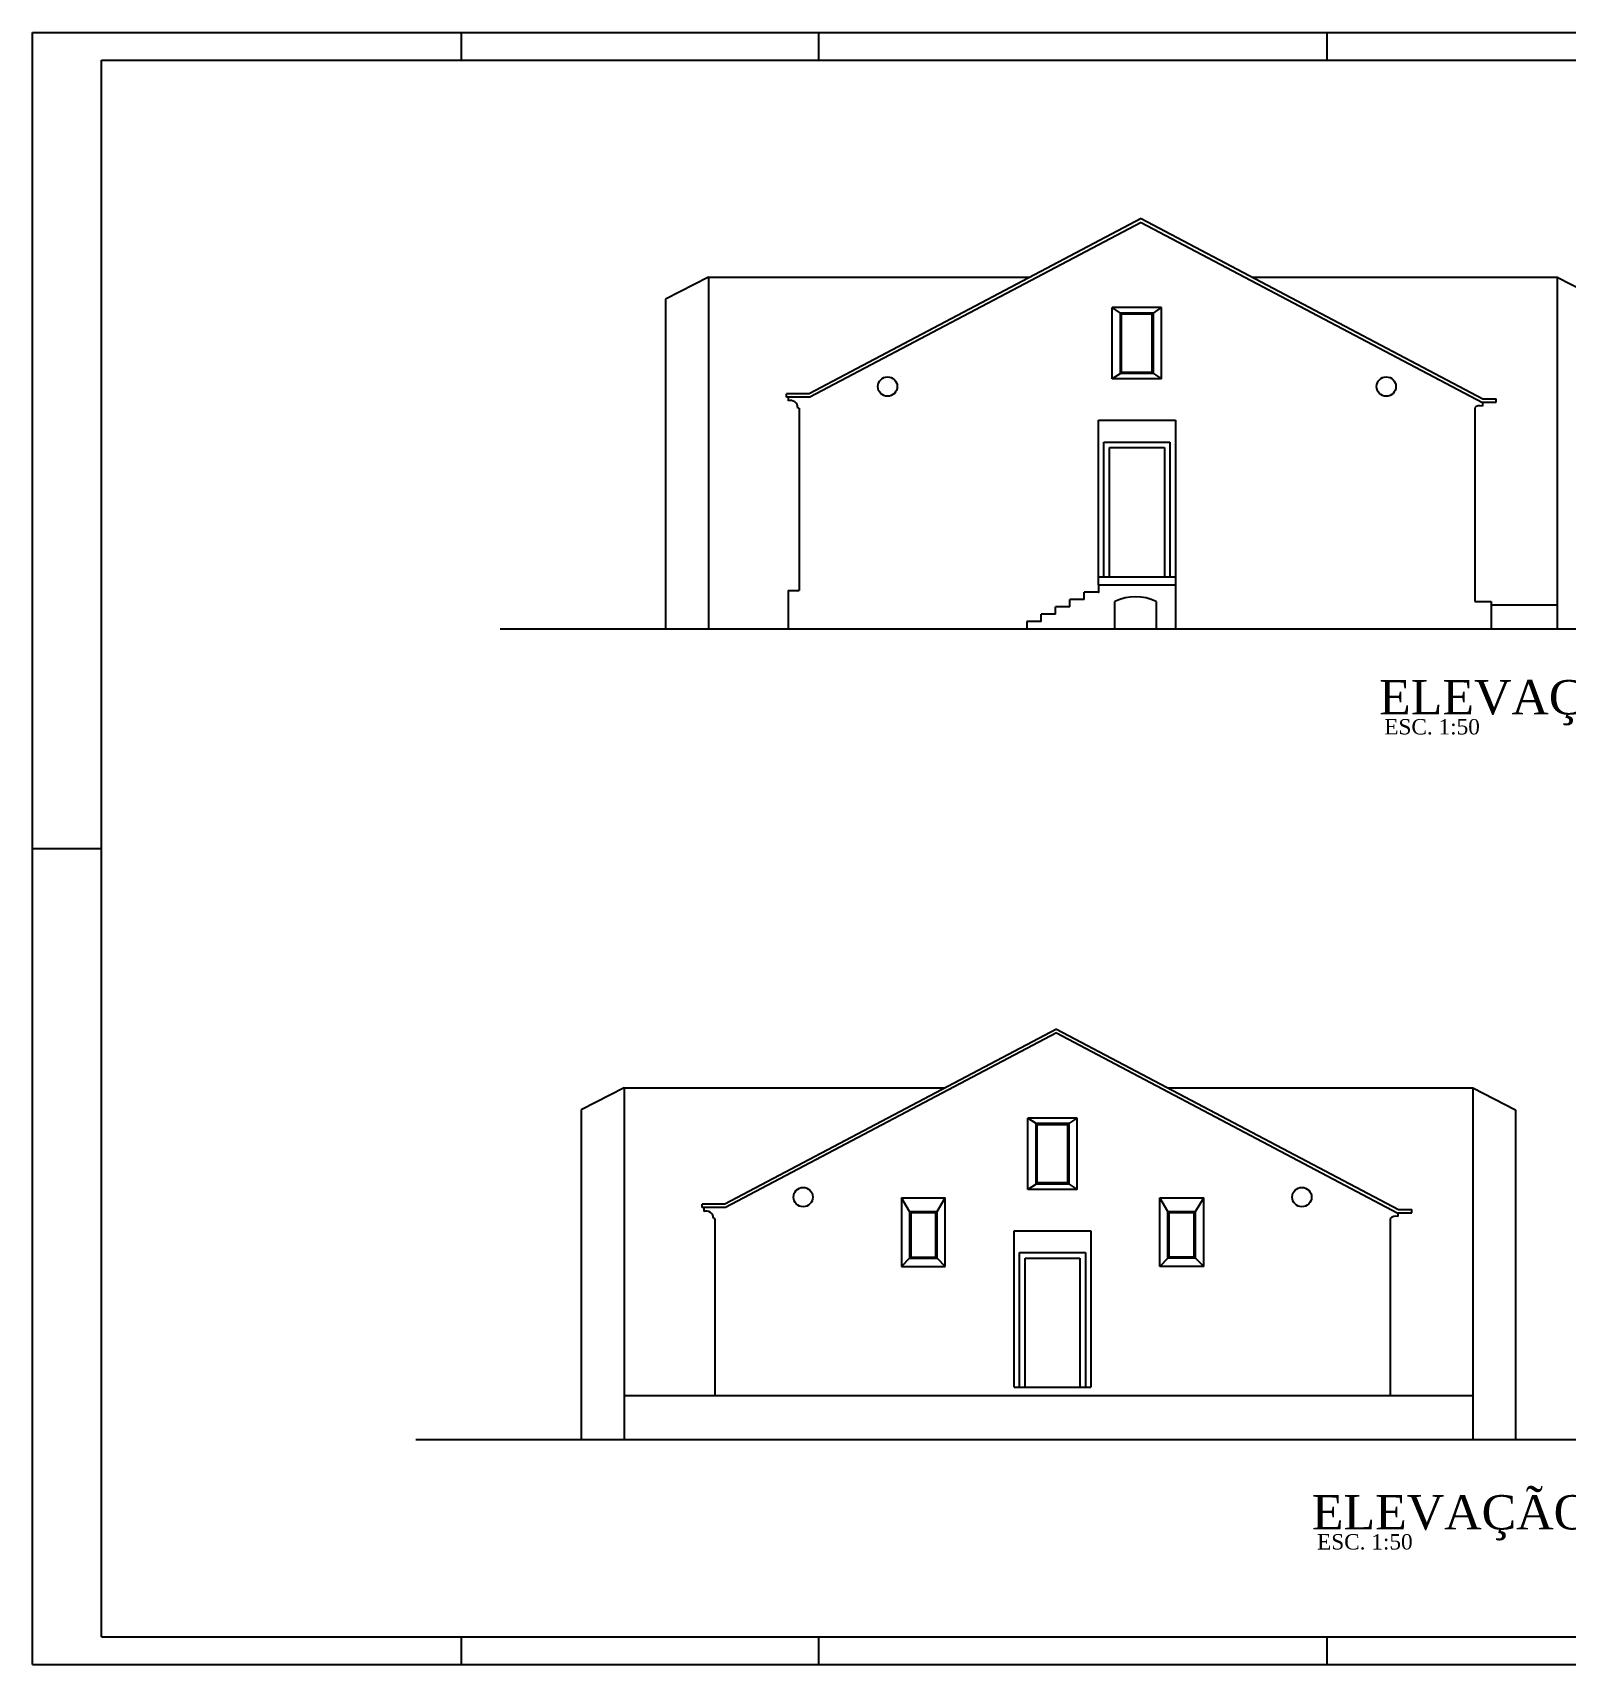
# Model space of a CAD drawing. Extents: x -873 to 2093, y -1229 to 202.
# Drawn here: x 1252 to 1809, y -392 to 202 of the extents above; entities that cross this region are included whole.
import ezdxf

# ---------------------------------------------------------------- set-up
doc = ezdxf.new("R2010")
doc.units = 0
doc.header["$MEASUREMENT"] = 0
doc.layers.get('0').update_dxf_attribs({"linetype": 'CONTINUOUS'})
for name, color, linetype in [('ESQUADRIAS', 2, 'CONTINUOUS'), ('MARGEXT', 2, 'CONTINUOUS'), ('MARGINT', 6, 'CONTINUOUS'), ('PAREDE', 1, 'CONTINUOUS')]:
    doc.layers.add(name, color=color, linetype=linetype)
doc.styles.add('TIMES', font='TIMES.TTF')

msp = doc.modelspace()

# ---------------------------------------------------------------- linework, layer by layer
at = {"layer": 'ESQUADRIAS', "color": 3}
for p, q in [((1647.283382, 99.914016), (1644.283382, 101.914016)), ((1662.283382, 101.914016), (1644.283382, 101.914016)), ((1644.283382, 75.914016), (1644.283382, 101.914016)), ((1659.283382, 99.914016), (1662.283382, 101.914016)), ((1662.283382, 75.914016), (1662.283382, 101.914016)), ((1659.283382, 99.914016), (1647.283382, 99.914016)), ((1647.283382, 77.914016), (1647.283382, 99.914016)), ((1658.883382, 99.514016), (1647.683382, 99.514016)), ((1647.683382, 78.314016), (1647.683382, 99.514016)), ((1658.883382, 78.314016), (1658.883382, 99.514016)), ((1659.283382, 77.914016), (1659.283382, 99.914016)), ((1647.283382, 77.914016), (1644.283382, 75.914016)), ((1659.283382, 77.914016), (1647.283382, 77.914016)), ((1658.883382, 78.314016), (1647.683382, 78.314016)), ((1659.283382, 77.914016), (1662.283382, 75.914016)), ((1662.283382, 75.914016), (1644.283382, 75.914016)), ((1639.283382, 0.928738), (1639.283382, 60.928738)), ((1639.283382, 60.928738), (1667.283382, 60.928738)), ((1667.283382, 60.928738), (1667.283382, 0.928738)), ((1641.283382, 3.928738), (1641.283382, 52.928738)), ((1641.283382, 52.928738), (1665.283382, 52.928738)), ((1643.283382, 3.928738), (1643.283382, 50.928738)), ((1643.283382, 50.928738), (1663.283382, 50.928738)), ((1663.283382, 50.928738), (1663.283382, 3.928738)), ((1665.283382, 52.928738), (1665.283382, 3.928738)), ((1613.579212, -219.1413), (1613.579212, -193.1413)), ((1631.579212, -193.1413), (1613.579212, -193.1413)), ((1616.579212, -195.1413), (1613.579212, -193.1413)), ((1616.579212, -217.1413), (1616.579212, -195.1413)), ((1628.579212, -195.1413), (1616.579212, -195.1413)), ((1616.979212, -216.7413), (1616.979212, -195.5413)), ((1628.179212, -195.5413), (1616.979212, -195.5413)), ((1628.179212, -216.7413), (1628.179212, -195.5413)), ((1628.579212, -195.1413), (1631.579212, -193.1413)), ((1628.579212, -217.1413), (1628.579212, -195.1413)), ((1631.579212, -219.1413), (1631.579212, -193.1413)), ((1616.579212, -217.1413), (1613.579212, -219.1413)), ((1631.579212, -219.1413), (1613.579212, -219.1413)), ((1628.579212, -217.1413), (1616.579212, -217.1413)), ((1628.179212, -216.7413), (1616.979212, -216.7413)), ((1628.579212, -217.1413), (1631.579212, -219.1413)), ((1570.579212, -227.126578), (1567.579212, -222.126578)), ((1567.579212, -222.126578), (1567.579212, -247.126578)), ((1567.579212, -222.126578), (1583.579212, -222.126578)), ((1580.579212, -227.126578), (1583.579212, -222.126578)), ((1583.579212, -247.126578), (1583.579212, -222.126578)), ((1664.579212, -227.126578), (1661.579212, -222.126578)), ((1661.579212, -222.126578), (1677.579212, -222.126578)), ((1661.579212, -247.126578), (1661.579212, -222.126578)), ((1674.579212, -227.126578), (1677.579212, -222.126578)), ((1677.579212, -247.126578), (1677.579212, -222.126578)), ((1570.579212, -227.126578), (1570.579212, -244.126578)), ((1570.579212, -227.126578), (1580.579212, -227.126578)), ((1570.979212, -227.526578), (1580.179212, -227.526578)), ((1570.979212, -227.526578), (1570.979212, -243.726578)), ((1580.179212, -243.726578), (1580.179212, -227.526578)), ((1580.579212, -244.126578), (1580.579212, -227.126578)), ((1664.579212, -227.126578), (1674.579212, -227.126578)), ((1664.579212, -244.126578), (1664.579212, -227.126578)), ((1664.979212, -227.526578), (1674.179212, -227.526578)), ((1664.979212, -243.726578), (1664.979212, -227.526578)), ((1674.179212, -243.726578), (1674.179212, -227.526578)), ((1674.579212, -244.126578), (1674.579212, -227.126578)), ((1608.579212, -291.126578), (1608.579212, -234.126578)), ((1608.579212, -234.126578), (1636.579212, -234.126578)), ((1636.579212, -234.126578), (1636.579212, -291.126578)), ((1610.579212, -291.126578), (1610.579212, -242.126578)), ((1610.579212, -242.126578), (1634.579212, -242.126578)), ((1634.579212, -242.126578), (1634.579212, -291.126578)), ((1570.579212, -244.126578), (1567.579212, -247.126578)), ((1567.579212, -247.126578), (1583.579212, -247.126578)), ((1570.579212, -244.126578), (1580.579212, -244.126578)), ((1570.979212, -243.726578), (1580.179212, -243.726578)), ((1580.579212, -244.126578), (1583.579212, -247.126578)), ((1612.579212, -291.126578), (1612.579212, -244.126578)), ((1612.579212, -244.126578), (1632.579212, -244.126578)), ((1632.579212, -244.126578), (1632.579212, -291.126578)), ((1664.579212, -244.126578), (1661.579212, -247.126578)), ((1677.579212, -247.126578), (1661.579212, -247.126578)), ((1674.579212, -244.126578), (1664.579212, -244.126578)), ((1674.179212, -243.726578), (1664.979212, -243.726578)), ((1674.579212, -244.126578), (1677.579212, -247.126578)), ((1608.579212, -291.126578), (1636.579212, -291.126578))]:
    msp.add_line(p, q, dxfattribs=at)
at = {"layer": 'MARGEXT'}
for p, q in [((1251.500001, -392), (1251.500001, 202)), ((1251.500001, 202), (2092.500001, 202)), ((1407.500001, 192), (1407.500001, 202)), ((1537.500001, 192), (1537.500001, 202)), ((1722.500001, 192), (1722.500001, 202)), ((1251.500001, -95), (1276.500001, -95)), ((1407.500001, -392), (1407.500001, -382)), ((1537.500001, -392), (1537.500001, -382)), ((1722.500001, -392), (1722.500001, -382)), ((1251.500001, -392), (2092.500001, -392))]:
    msp.add_line(p, q, dxfattribs=at)
at = {"layer": 'MARGINT'}
for p, q in [((1276.500001, -382), (1276.500001, 192)), ((1276.500001, 192), (2082.500001, 192)), ((1276.500001, -382), (2082.500001, -382))]:
    msp.add_line(p, q, dxfattribs=at)
at = {"layer": 'PAREDE', "color": 3}
for p, q in [((1654.783382, 134.28571), (1534.020176, 70.528738)), ((1654.783382, 132.928738), (1534.3175, 69.328738)), ((1654.783382, 134.28571), (1779.132693, 68.635453)), ((1654.783382, 132.928738), (1778.973224, 67.362672)), ((1534.020176, 70.528738), (1525.841984, 70.528738)), ((1525.841984, 69.328738), (1525.841984, 70.528738)), ((1528.3175, 69.328738), (1525.841984, 69.328738)), ((1534.3175, 69.328738), (1528.3175, 69.328738)), ((1778.973224, 67.435453), (1783.973224, 67.435453)), ((1779.132693, 68.635453), (1783.973224, 68.635453)), ((1783.973224, 67.435453), (1783.973224, 68.635453)), ((1639.283382, 3.928738), (1667.283382, 3.928738)), ((1624.079212, -160.769606), (1503.316006, -224.526578)), ((1624.079212, -162.126578), (1503.61333, -225.726578)), ((1624.079212, -160.769606), (1748.428522, -226.419863)), ((1624.079212, -162.126578), (1748.269054, -227.692644)), ((1503.316006, -224.526578), (1495.137814, -224.526578)), ((1495.137814, -225.726578), (1495.137814, -224.526578)), ((1497.61333, -225.726578), (1495.137814, -225.726578)), ((1503.61333, -225.726578), (1497.61333, -225.726578)), ((1748.269054, -227.619863), (1753.269054, -227.619863)), ((1748.428522, -226.419863), (1753.269054, -226.419863)), ((1753.269054, -227.619863), (1753.269054, -226.419863))]:
    msp.add_line(p, q, dxfattribs=at)
at = {"layer": 'PAREDE'}
for p, q in [((1497.383382, 112.928738), (1481.783382, 104.928738)), ((1497.383382, 112.928738), (1497.383382, -15.071262)), ((1806.183382, 112.928738), (1806.183382, -15.071262)), ((1806.183382, 112.928738), (1821.783382, 104.928738)), ((1481.783382, 104.928738), (1481.783382, -15.071262)), ((1421.648786, -15.071262), (1873.693921, -15.071262)), ((1466.679212, -182.126578), (1451.079212, -190.126578)), ((1466.679212, -182.126578), (1466.679212, -310.126578)), ((1775.479212, -182.126578), (1775.479212, -310.126578)), ((1775.479212, -182.126578), (1791.079212, -190.126578)), ((1451.079212, -190.126578), (1451.079212, -310.126578)), ((1791.079212, -190.126578), (1791.079212, -310.126578)), ((1390.944616, -310.126578), (1842.989751, -310.126578))]:
    msp.add_line(p, q, dxfattribs=at)
at = {"layer": 'PAREDE', "color": 2}
for p, q in [((1497.383382, 112.928738), (1614.330764, 112.928738)), ((1695.236, 112.928738), (1806.183382, 112.928738)), ((1466.679212, -182.126578), (1583.626594, -182.126578)), ((1664.53183, -182.126578), (1775.479212, -182.126578))]:
    msp.add_line(p, q, dxfattribs=at)
at = {"layer": 'PAREDE', "color": 5}
for p, q in [((1526.383382, 69.328738), (1526.383382, 67.928738)), ((1776.183382, 65.373622), (1776.183382, -5.071262)), ((1778.973224, 67.435453), (1778.973224, 66.035453)), ((1530.383382, 65.328738), (1529.883382, 65.328738)), ((1530.383382, 65.328738), (1530.383382, -1.071262)), ((1639.283382, 0.928738), (1667.283382, 0.928738)), ((1639.283382, 0.928738), (1639.283382, -1.737929)), ((1667.283382, 0.928738), (1667.283382, -15.071262)), ((1526.383382, -1.071262), (1526.383382, -15.071262)), ((1526.383382, -1.071262), (1530.383382, -1.071262)), ((1628.883382, -7.071262), (1628.883382, -4.404595)), ((1634.083382, -4.404595), (1628.883382, -4.404595)), ((1634.083382, -4.404595), (1634.083382, -1.737929)), ((1639.283382, -1.737929), (1634.083382, -1.737929)), ((1645.283382, -15.071262), (1645.283382, -5.071262)), ((1660.283382, -5.071262), (1660.283382, -5.071262)), ((1660.283382, -5.071262), (1660.283382, -15.071262)), ((1776.183382, -5.071262), (1782.183382, -5.071262)), ((1776.183382, -5.071262), (1782.183382, -5.071262)), ((1782.183382, -5.071262), (1782.183382, -15.071262)), ((1618.483382, -12.404595), (1618.483382, -9.737929)), ((1623.683382, -9.737929), (1618.483382, -9.737929)), ((1628.883382, -7.071262), (1623.683382, -7.071262)), ((1623.683382, -9.737929), (1623.683382, -7.071262)), ((1782.183382, -6.335599), (1806.183382, -6.335599)), ((1618.483382, -12.404595), (1613.283382, -12.404595)), ((1613.283382, -12.404595), (1613.283382, -15.071262)), ((1495.679212, -225.726578), (1495.679212, -227.126578)), ((1499.679212, -229.726578), (1499.179212, -229.726578)), ((1499.679212, -229.726578), (1499.679212, -294.126578)), ((1745.479212, -229.681694), (1745.479212, -294.126578)), ((1748.269054, -227.619863), (1748.269054, -229.019863)), ((1466.679212, -294.126578), (1775.479212, -294.126578))]:
    msp.add_line(p, q, dxfattribs=at)
at = {"layer": 'PAREDE', "color": 3}
for centre in [(1562.550904, 73.155974), (1744.01586, 73.155974), (1531.846734, -221.899342), (1713.31169, -221.899342)]:
    msp.add_circle(centre, 3.51918, dxfattribs=at)
at = {"layer": 'PAREDE', "color": 5}
for centre, radius, start, end in [((1527.273953, 65.471814), 2.613349, 356.861587225, 109.92426315), ((1778.082653, 63.578529), 2.613349, 70.07573685, 136.615272656), ((1652.783382, -20.435582), 17.097143, 63.980961819, 116.019038181), ((1496.569783, -229.583502), 2.613349, 356.861587225, 109.92426315), ((1747.378483, -231.476787), 2.613349, 70.07573685, 136.615272656)]:
    msp.add_arc(centre, radius, start, end, dxfattribs=at)
msp.add_point((1639.283382, -1.737929), dxfattribs=at)

# ---------------------------------------------------------------- texts
at = {"style": 'TIMES'}
for s, height, p in [('ELEVAÇÃO 01', 12.48, (1741.406157, -46.16769)), ('ESC. 1:50', 5.6, (1743.29586, -53.481977)), ('ELEVAÇÃO 02', 12.48, (1716.945913, -342.872555)), ('ESC. 1:50', 5.6, (1718.835616, -350.186842))]:
    msp.add_text(s, height=height, dxfattribs=at).set_placement(p)

doc.saveas('drawing.dxf')
